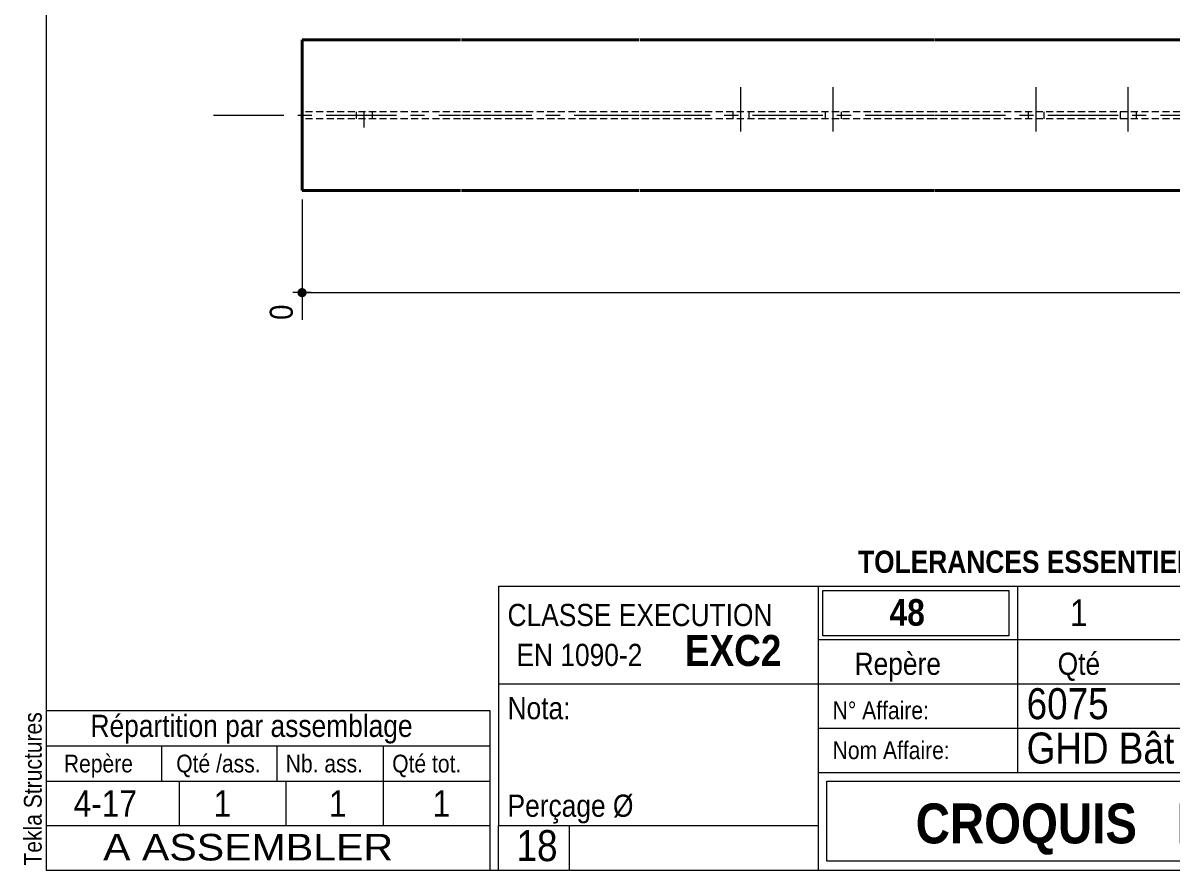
# Model space of a CAD drawing. Header units: millimetres. Extents: x 2 to 287, y 5 to 195.
# Drawn here: x 2.4 to 132, y 5 to 100.5 of the extents above; entities that cross this region are included whole.
import ezdxf

# ---------------------------------------------------------------- set-up
doc = ezdxf.new("R2010")
doc.units = ezdxf.units.MM
for name, pattern in [('AXES', [12.7, 7.9375, -1.5875, 1.5875, -1.5875]), ('CACHE2', [1.190625, 0.79375, -0.396875]), ('INTERROMPUX2', [9.525, 6.35, -3.175])]:
    doc.linetypes.add(name, pattern=pattern)
for name, color, linetype, lineweight in [('Autre type objet', 1, 'Continuous', 0), ('Axe', 1, 'Continuous', 0), ('Boulon', 7, 'Continuous', 0), ('Cache', 7, 'Continuous', 0), ('Cotation', 7, 'Continuous', 0), ('Feuille dessin', 5, 'Continuous', 0), ('Piece', 2, 'Continuous', 0)]:
    doc.layers.add(name, color=color, linetype=linetype, lineweight=lineweight)
doc.styles.add('ARIAL', font='ARIAL.TTF')
doc.styles.add('ARIAL_BOLD', font='ARIALBD.TTF')
doc.styles.add('ARIAL_NARROW', font='ARIAL.TTF')

# ---------------------------------------------------------------- blocks, each defined once
blk = doc.blocks.new('*A20')
at = {"layer": 'Boulon', "linetype": 'INTERROMPUX2', "lineweight": 0}
for p, q in [((93.68704, 88.241556), (93.68704, 93.241556)), ((93.68704, 88.241556), (93.68704, 93.241556)), ((92.78704, 90.486842), (92.78704, 89.686842)), ((92.78704, 90.486842), (92.78704, 89.686842)), ((94.58704, 90.486842), (94.58704, 89.686842)), ((94.58704, 90.486842), (94.58704, 89.686842))]:
    blk.add_line(p, q, dxfattribs=at)
blk = doc.blocks.new('*A21')
at = {"layer": 'Boulon', "linetype": 'INTERROMPUX2', "lineweight": 0}
for p, q in [((83.28704, 88.241556), (83.28704, 93.241556)), ((83.28704, 88.241556), (83.28704, 93.241556)), ((82.38704, 90.486842), (82.38704, 89.686842)), ((82.38704, 90.486842), (82.38704, 89.686842)), ((84.18704, 90.486842), (84.18704, 89.686842)), ((84.18704, 90.486842), (84.18704, 89.686842))]:
    blk.add_line(p, q, dxfattribs=at)
blk = doc.blocks.new('*A24')
at = {"layer": 'Boulon', "linetype": 'INTERROMPUX2', "lineweight": 0}
for p, q in [((39.945448, 90.486842), (39.945448, 89.686842)), ((39.945448, 90.486842), (39.945448, 89.686842)), ((39.945448, 90.486842), (39.945448, 89.686842)), ((40.845448, 88.686842), (40.845448, 90.486842)), ((40.845448, 88.686842), (40.845448, 90.486842)), ((40.845448, 88.686842), (40.845448, 90.486842)), ((41.745448, 90.486842), (41.745448, 89.686842)), ((41.745448, 90.486842), (41.745448, 89.686842)), ((41.745448, 90.486842), (41.745448, 89.686842))]:
    blk.add_line(p, q, dxfattribs=at)
blk = doc.blocks.new('*A26')
at = {"layer": 'Boulon', "linetype": 'INTERROMPUX2', "lineweight": 0}
for p, q in [((126.958321, 88.236842), (126.958321, 93.236842)), ((126.058321, 90.486842), (126.058321, 89.686842)), ((127.858321, 90.486842), (127.858321, 89.686842))]:
    blk.add_line(p, q, dxfattribs=at)
blk = doc.blocks.new('*A27')
at = {"layer": 'Boulon', "linetype": 'INTERROMPUX2', "lineweight": 0}
for p, q in [((116.558321, 88.236842), (116.558321, 93.236842)), ((115.658321, 90.486842), (115.658321, 89.686842)), ((117.458321, 90.486842), (117.458321, 89.686842))]:
    blk.add_line(p, q, dxfattribs=at)
blk = doc.blocks.new('*A28')
at = {"layer": 'Boulon', "linetype": 'INTERROMPUX2', "lineweight": 0}
for p, q in [((126.958321, 88.236842), (126.958321, 93.236842)), ((126.958321, 88.236842), (126.958321, 93.236842)), ((126.058321, 90.486842), (126.058321, 89.686842)), ((126.058321, 90.486842), (126.058321, 89.686842)), ((127.858321, 90.486842), (127.858321, 89.686842)), ((127.858321, 90.486842), (127.858321, 89.686842))]:
    blk.add_line(p, q, dxfattribs=at)
blk = doc.blocks.new('*A29')
at = {"layer": 'Boulon', "linetype": 'INTERROMPUX2', "lineweight": 0}
for p, q in [((116.558321, 88.236842), (116.558321, 93.236842)), ((116.558321, 88.236842), (116.558321, 93.236842)), ((115.658321, 90.486842), (115.658321, 89.686842)), ((115.658321, 90.486842), (115.658321, 89.686842)), ((117.458321, 90.486842), (117.458321, 89.686842)), ((117.458321, 90.486842), (117.458321, 89.686842))]:
    blk.add_line(p, q, dxfattribs=at)
blk = doc.blocks.new('*A34')
at = {"layer": 'Axe', "color": 1, "linetype": 'AXES', "lineweight": 15}
for p, q in [((23.844984, 90.086842), (51.701399, 90.086842)), ((51.801399, 90.086842), (71.801399, 90.086842)), ((71.901399, 90.086842), (105.07268, 90.086842)), ((105.17268, 90.086842), (153.038301, 90.086842))]:
    blk.add_line(p, q, dxfattribs=at)
at = {"layer": 'Cache', "color": 7, "linetype": 'CACHE2', "lineweight": 20}
for p, q in [((51.701399, 90.486842), (33.844984, 90.486842)), ((51.701399, 89.686842), (33.844984, 89.686842)), ((71.801399, 90.486842), (51.801399, 90.486842)), ((71.801399, 89.686842), (51.801399, 89.686842)), ((105.07268, 90.486842), (71.901399, 90.486842)), ((105.07268, 89.686842), (71.901399, 89.686842)), ((153.038301, 90.486842), (105.17268, 90.486842)), ((153.038301, 89.686842), (105.17268, 89.686842))]:
    blk.add_line(p, q, dxfattribs=at)
at = {"layer": 'Piece', "color": 2, "linetype": 'Continuous', "lineweight": 40}
for p, q in [((33.844984, 98.586842), (33.844984, 81.586842)), ((33.844984, 98.586842), (51.701399, 98.586842)), ((51.801399, 98.586842), (71.801399, 98.586842)), ((71.901399, 98.586842), (105.07268, 98.586842)), ((105.17268, 98.586842), (153.038301, 98.586842)), ((33.844984, 81.586842), (51.701399, 81.586842)), ((51.801399, 81.586842), (71.801399, 81.586842)), ((71.901399, 81.586842), (105.07268, 81.586842)), ((105.17268, 81.586842), (153.038301, 81.586842))]:
    blk.add_line(p, q, dxfattribs=at)
blk = doc.blocks.new('*A35')
at = {"layer": 'Feuille dessin', "linetype": 'Continuous', "lineweight": 0}
for p, q in [((5, 195), (5, 5)), ((5, 5), (282, 5))]:
    blk.add_line(p, q, dxfattribs=at)
at = {"layer": 'Feuille dessin', "style": 'ARIAL', "width": 0.85}
blk.add_text('Tekla Structures', height=2, rotation=90, dxfattribs=at).set_placement((4.5, 5.5))
blk = doc.blocks.new('*A36')
at = {"layer": 'Autre type objet', "linetype": 'Continuous', "lineweight": 0}
for p, q in [((5, 23), (55, 23)), ((5, 23), (5, 15)), ((55, 23), (55, 15)), ((5, 19), (55, 19)), ((18, 19), (18, 15)), ((31, 19), (31, 15)), ((43, 19), (43, 15)), ((5, 15), (55, 15)), ((5, 15), (5, 10)), ((20, 15), (20, 10)), ((32, 15), (32, 10)), ((43, 15), (43, 10)), ((55, 15), (55, 10)), ((5, 10), (55, 10))]:
    blk.add_line(p, q, dxfattribs=at)
at = {"layer": 'Autre type objet', "style": 'ARIAL', "width": 0.85}
for s, height, p in [('Répartition par assemblage', 2.5, (10, 20)), ('Repère', 2, (7, 16)), ('Qté /ass.', 2, (19.663086, 16)), ('Nb. ass.', 2, (32, 16)), ('Qté tot.', 2, (44, 16)), ('4-17', 3, (8.103027, 11)), ('1', 3, (23.885986, 11)), ('1', 3, (36.889404, 11)), ('1', 3, (48.551514, 11))]:
    blk.add_text(s, height=height, dxfattribs=at).set_placement(p)
blk = doc.blocks.new('*A38')
at = {"layer": 'Autre type objet', "linetype": 'Continuous', "lineweight": 0}
for p, q in [((56, 37), (92, 37)), ((56, 37), (56, 10)), ((92, 37), (92, 10)), ((56, 26), (92, 26)), ((56, 10), (92, 10)), ((56, 5), (56, 10)), ((64, 5), (64, 10)), ((56, 5), (64, 5))]:
    blk.add_line(p, q, dxfattribs=at)
at = {"layer": 'Autre type objet', "width": 0.85}
for s, height, style, p in [('CLASSE EXECUTION', 2.5, 'ARIAL', (57, 32.5)), ('EXC2', 3.5, 'ARIAL_BOLD', (77, 28)), ('EN 1090-2', 2.5, 'ARIAL', (58, 28)), ('Nota:', 2.5, 'ARIAL', (57, 22)), ('Perçage Ø', 2.5, 'ARIAL', (57, 11)), ('18', 3.5, 'ARIAL_NARROW', (58.014234, 6))]:
    blk.add_text(s, height=height, dxfattribs=dict(at, style=style)).set_placement(p)
blk = doc.blocks.new('*A39')
at = {"layer": 'Autre type objet', "linetype": 'Continuous', "lineweight": 0}
for p, q in [((92, 37), (282, 37)), ((92, 37), (92, 31)), ((92.51953, 36.5), (113.5, 36.5)), ((92.51953, 31.394341), (92.51953, 36.5)), ((113.5, 36.5), (113.5, 31.394341)), ((114.5, 31), (114.5, 37)), ((113.5, 31.394341), (92.51953, 31.394341)), ((92, 31), (282, 31)), ((92, 31), (92, 5)), ((114.5, 16), (114.5, 31)), ((92, 26), (282, 26)), ((92, 21), (241.327069, 20.935451)), ((92, 16), (181, 16)), ((93, 15), (180, 15)), ((93, 6), (93, 15)), ((180, 6), (93, 6)), ((92, 5), (282, 5))]:
    blk.add_line(p, q, dxfattribs=at)
at = {"layer": 'Autre type objet', "width": 0.85}
for s, height, style, p in [('TOLERANCES ESSENTIELLES CONFORMES A LA NORME 1090-1', 2.5, 'ARIAL_BOLD', (96.5, 38.5)), ('48', 3, 'ARIAL_BOLD', (100.064045, 32.540141)), ('1', 3, 'ARIAL', (120.389893, 32.5)), ('Repère', 2.5, 'ARIAL', (96.112978, 27)), ('Qté', 2.5, 'ARIAL', (119, 27)), ('6075', 3.5, 'ARIAL', (115.5, 22)), ('N° Affaire:', 2, 'ARIAL', (93.640566, 22)), ('Nom Affaire:', 2, 'ARIAL', (93.640566, 17.5)), ('GHD Bât N', 3.5, 'ARIAL', (115.5, 17)), ('CROQUIS   DE  DEBIT', 4.5, 'ARIAL_BOLD', (103, 8))]:
    blk.add_text(s, height=height, dxfattribs=dict(at, style=style)).set_placement(p)
blk = doc.blocks.new('*A40')
at = {"layer": 'Autre type objet', "linetype": 'Continuous', "lineweight": 0}
for p, q in [((5, 10), (55, 10)), ((5, 10), (5, 5)), ((55, 10), (55, 5)), ((5, 5), (55, 5))]:
    blk.add_line(p, q, dxfattribs=at)
at = {"layer": 'Autre type objet', "style": 'ARIAL', "width": 1.105}
blk.add_text('A ASSEMBLER', height=3, dxfattribs=at).set_placement((11.423651, 6.073465))
blk = doc.blocks.new('*A91')
at = {"layer": 'Cotation'}
blk.add_hatch(color=256, dxfattribs=at).paths.add_polyline_path([(33.82, 69.57), (33.79, 69.57), (33.77, 69.57), (33.74, 69.58), (33.72, 69.58), (33.69, 69.59), (33.67, 69.6), (33.65, 69.61), (33.62, 69.62), (33.6, 69.63), (33.58, 69.64), (33.56, 69.65), (33.54, 69.67), (33.52, 69.68), (33.5, 69.7), (33.48, 69.72), (33.46, 69.74), (33.44, 69.76), (33.43, 69.78), (33.41, 69.8), (33.4, 69.82), (33.39, 69.84), (33.37, 69.86), (33.36, 69.89), (33.36, 69.91), (33.35, 69.94), (33.34, 69.96), (33.33, 69.99), (33.33, 70.01), (33.33, 70.04), (33.33, 70.06), (33.32, 70.09), (33.33, 70.11), (33.33, 70.14), (33.33, 70.16), (33.33, 70.19), (33.34, 70.21), (33.35, 70.24), (33.36, 70.26), (33.36, 70.29), (33.37, 70.31), (33.39, 70.33), (33.4, 70.35), (33.41, 70.38), (33.43, 70.4), (33.44, 70.42), (33.46, 70.44), (33.48, 70.45), (33.5, 70.47), (33.52, 70.49), (33.54, 70.5), (33.56, 70.52), (33.58, 70.53), (33.6, 70.55), (33.62, 70.56), (33.65, 70.57), (33.67, 70.58), (33.69, 70.58), (33.72, 70.59), (33.74, 70.6), (33.77, 70.6), (33.79, 70.6), (33.82, 70.61), (33.84, 70.61), (33.87, 70.61), (33.9, 70.6), (33.92, 70.6), (33.95, 70.6), (33.97, 70.59), (34, 70.58), (34.02, 70.58), (34.04, 70.57), (34.07, 70.56), (34.09, 70.55), (34.11, 70.53), (34.13, 70.52), (34.15, 70.5), (34.17, 70.49), (34.19, 70.47), (34.21, 70.45), (34.23, 70.44), (34.25, 70.42), (34.26, 70.4), (34.28, 70.38), (34.29, 70.35), (34.3, 70.33), (34.32, 70.31), (34.33, 70.29), (34.33, 70.26), (34.34, 70.24), (34.35, 70.21), (34.35, 70.19), (34.36, 70.16), (34.36, 70.14), (34.36, 70.11), (34.36, 70.09), (34.36, 70.06), (34.36, 70.04), (34.36, 70.01), (34.35, 69.99), (34.35, 69.96), (34.34, 69.94), (34.33, 69.91), (34.33, 69.89), (34.32, 69.86), (34.3, 69.84), (34.29, 69.82), (34.28, 69.8), (34.26, 69.78), (34.25, 69.76), (34.23, 69.74), (34.21, 69.72), (34.19, 69.7), (34.17, 69.68), (34.15, 69.67), (34.13, 69.65), (34.11, 69.64), (34.09, 69.63), (34.07, 69.62), (34.04, 69.61), (34.02, 69.6), (34, 69.59), (33.97, 69.58), (33.95, 69.58), (33.92, 69.57), (33.9, 69.57), (33.87, 69.57), (33.84, 69.57)], flags=17)
at = {"layer": 'Cotation', "linetype": 'Continuous', "lineweight": 0}
for p, q in [((33.84, 80.59), (33.84, 67.02)), ((34.88, 70.09), (32.8, 70.09)), ((33.84, 70.09), (32.8, 70.09)), ((33.84, 71.13), (33.84, 69.05)), ((33.84, 70.09), (243.3, 70.09))]:
    blk.add_line(p, q, dxfattribs=at)
at = {"layer": 'Cotation'}
blk.add_point((33.84, 70.09), dxfattribs=at)
at = {"layer": 'Cotation', "style": 'ARIAL', "width": 0.85}
blk.add_text('0', height=2.6, rotation=90.0002, dxfattribs=at).set_placement((32.8, 67.02))

msp = doc.modelspace()

# ---------------------------------------------------------------- block references
at = {"lineweight": 0}
for name in ['*A35', '*A34', '*A21', '*A20', '*A27', '*A29', '*A26', '*A28', '*A24', '*A91', '*A39', '*A38', '*A36', '*A40']:
    msp.add_blockref(name, (0, 0), dxfattribs=at)

doc.saveas('drawing.dxf')
